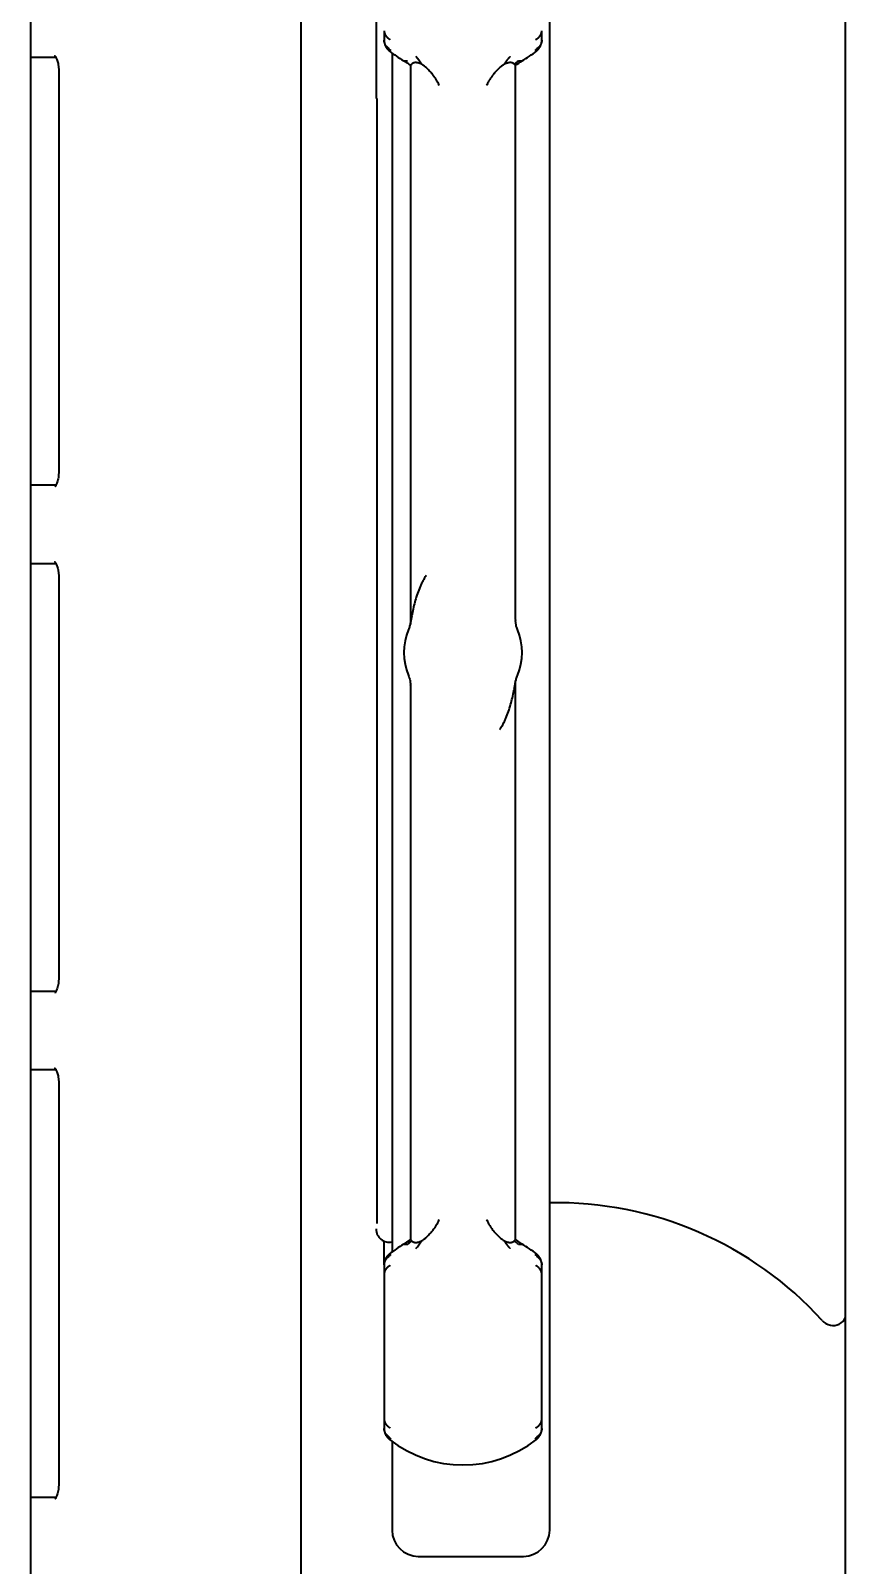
# Model space of a CAD drawing. Header units: inches. Extents: x 885 to 6823, y 710 to 5493.
# Drawn here: x 1033.6 to 1064.6, y 2449.9 to 2508.3 of the extents above; entities that cross this region are included whole.
import ezdxf

# ---------------------------------------------------------------- set-up
doc = ezdxf.new("R2010")
doc.units = ezdxf.units.IN
doc.layers.add('1', color=7, linetype='Continuous', true_color=0xffffff)

msp = doc.modelspace()

# ---------------------------------------------------------------- linework, layer by layer
at = {"layer": '1', "color": 7, "linetype": 'Continuous', "lineweight": 35}
for p, q in [((1064.639, 4020.256), (1064.639, 2355.056)), ((1064.639, 4020.256), (1064.639, 2355.056)), ((1033.639, 2380.856), (1033.639, 4018.856)), ((1053.389, 2451.256), (1053.389, 2601.836)), ((1046.78, 2561.025), (1046.78, 2505.706)), ((1043.935, 2401.256), (1043.935, 2539.256)), ((1047.335, 2507.559), (1047.292, 2507.505)), ((1047.389, 2507.429), (1047.389, 2461.832)), ((1052.886, 2507.505), (1052.843, 2507.559)), ((1034.567, 2507.256), (1033.638, 2507.256)), ((1034.708, 2506.756), (1034.708, 2491.506)), ((1047.839, 2507.133), (1047.975, 2507.137)), ((1047.841, 2507.132), (1047.839, 2507.133)), ((1047.936, 2507.072), (1047.918, 2507.084)), ((1048.089, 2506.951), (1048.089, 2485.706)), ((1052.089, 2485.881), (1052.089, 2506.951)), ((1052.203, 2507.137), (1052.339, 2507.133)), ((1046.829, 2462.921), (1046.829, 2505.706)), ((1033.638, 2491.006), (1034.605, 2491.006)), ((1034.567, 2488.006), (1033.638, 2488.006)), ((1034.708, 2487.506), (1034.708, 2472.256)), ((1052.162, 2485.504), (1052.164, 2485.501)), ((1048.015, 2483.757), (1048.014, 2483.76)), ((1052.089, 2462.31), (1052.089, 2483.555)), ((1048.089, 2483.38), (1048.089, 2462.31)), ((1033.638, 2471.756), (1034.605, 2471.756)), ((1034.567, 2468.756), (1033.638, 2468.756)), ((1034.708, 2468.256), (1034.708, 2453.006)), ((1047.089, 2461.346), (1047.089, 2462.243)), ((1047.292, 2461.756), (1047.335, 2461.702)), ((1052.843, 2461.702), (1052.886, 2461.756)), ((1047.089, 2460.981), (1047.089, 2455.48)), ((1053.089, 2455.48), (1053.089, 2460.981)), ((1047.335, 2454.759), (1047.292, 2454.705)), ((1047.389, 2454.631), (1047.389, 2451.256)), ((1052.886, 2454.705), (1052.843, 2454.759)), ((1033.638, 2452.506), (1034.605, 2452.506)), ((1048.389, 2450.256), (1052.389, 2450.256))]:
    msp.add_line(p, q, dxfattribs=at)
for centre, radius, start, end in [((1050.089, 2511.031), 4.5, 231.57758, 240.00162), ((1050.089, 2511.031), 4.5, 299.99836, 308.4325), ((1050.089, 2484.631), 2.25, 157.23256, 202.76743), ((1050.089, 2484.631), 2.25, 337.23259, 22.76742), ((1053.631, 2450.011), 13.695, 42.2995, 91.01214), ((1047.28, 2462.706), 0.5, 180.00158, 282.57328), ((1050.089, 2458.231), 4.5, 119.99838, 128.43273), ((1050.089, 2458.231), 4.5, 51.57764, 60.00161), ((1064.204, 2459.631), 0.6, 222.2995, 257.00854), ((1064.181, 2459.534), 0.5, 257.00854, 336.17754), ((1050.089, 2458.231), 4.5, 231.57672, 308.43242), ((1048.389, 2451.256), 1, 180, 270), ((1052.389, 2451.256), 1, 270, 0)]:
    msp.add_arc(centre, radius, start, end, dxfattribs=at)
for centre, major_axis, ratio, start_param, end_param in [((1052.576, 2507.899), (0.312, -0.391), 0.212309, 6.282867, 6.783617), ((1047.101, 2463.413), (1.342, 0.629), 0.999709, 4.796511, 5.011616), ((1047.601, 2461.363), (-0.312, 0.391), 0.212305, 6.28287, 6.78362), ((1052.576, 2455.099), (0.312, -0.391), 0.210529, 6.282796, 6.783545)]:
    msp.add_ellipse(centre, major_axis=major_axis, ratio=ratio, start_param=start_param, end_param=end_param, dxfattribs=at)
for points, knots in [([(1047.089, 2508.28), (1047.089, 2508.277), (1047.089, 2508.271), (1047.089, 2508.263), (1047.09, 2508.255), (1047.091, 2508.246), (1047.092, 2508.238), (1047.093, 2508.231), (1047.094, 2508.223), (1047.096, 2508.215), (1047.097, 2508.208), (1047.099, 2508.201), (1047.101, 2508.194), (1047.103, 2508.187), (1047.105, 2508.18), (1047.107, 2508.174), (1047.11, 2508.167), (1047.112, 2508.161), (1047.115, 2508.155), (1047.117, 2508.149), (1047.12, 2508.143), (1047.122, 2508.137), (1047.125, 2508.132), (1047.128, 2508.127), (1047.131, 2508.122), (1047.134, 2508.117), (1047.136, 2508.112), (1047.139, 2508.107), (1047.142, 2508.103), (1047.145, 2508.098), (1047.15, 2508.09), (1047.159, 2508.077), (1047.172, 2508.061), (1047.186, 2508.045), (1047.2, 2508.031), (1047.215, 2508.017), (1047.23, 2508.003), (1047.246, 2507.991), (1047.262, 2507.979), (1047.279, 2507.968), (1047.296, 2507.957), (1047.307, 2507.951), (1047.313, 2507.948)], [0, 0, 0, 0, 0.022146, 0.043937, 0.065372, 0.086451, 0.107171, 0.127534, 0.147537, 0.167181, 0.186465, 0.205389, 0.223953, 0.242157, 0.26, 0.277483, 0.294606, 0.31137, 0.327774, 0.343819, 0.359506, 0.374834, 0.389805, 0.404419, 0.418677, 0.43258, 0.446127, 0.459321, 0.472161, 0.484649, 0.496785, 0.546297, 0.595031, 0.642992, 0.690187, 0.736623, 0.782311, 0.827262, 0.871491, 0.915012, 0.957842, 1, 1, 1, 1]), ([(1047.289, 2507.586), (1047.286, 2507.588), (1047.28, 2507.592), (1047.271, 2507.598), (1047.262, 2507.605), (1047.253, 2507.611), (1047.245, 2507.618), (1047.236, 2507.625), (1047.228, 2507.632), (1047.22, 2507.64), (1047.212, 2507.648), (1047.204, 2507.656), (1047.196, 2507.664), (1047.188, 2507.672), (1047.181, 2507.681), (1047.174, 2507.69), (1047.167, 2507.699), (1047.16, 2507.708), (1047.153, 2507.717), (1047.147, 2507.727), (1047.141, 2507.737), (1047.135, 2507.747), (1047.13, 2507.757), (1047.125, 2507.768), (1047.119, 2507.78), (1047.114, 2507.792), (1047.109, 2507.806), (1047.104, 2507.82), (1047.1, 2507.835), (1047.096, 2507.851), (1047.093, 2507.868), (1047.091, 2507.885), (1047.089, 2507.904), (1047.089, 2507.916), (1047.089, 2507.922)], [0, 0, 0, 0, 0.024358, 0.048945, 0.073764, 0.098815, 0.124101, 0.149622, 0.17538, 0.201377, 0.227613, 0.25409, 0.280809, 0.30777, 0.334974, 0.362423, 0.390117, 0.418056, 0.446241, 0.474673, 0.503351, 0.530314, 0.559139, 0.58983, 0.622392, 0.656829, 0.693144, 0.731338, 0.771415, 0.813373, 0.857214, 0.902934, 0.950531, 1, 1, 1, 1]), ([(1047.089, 2507.922), (1047.089, 2507.919), (1047.089, 2507.912), (1047.089, 2507.901), (1047.09, 2507.89), (1047.091, 2507.88), (1047.092, 2507.87), (1047.093, 2507.861), (1047.094, 2507.851), (1047.095, 2507.842), (1047.097, 2507.833), (1047.098, 2507.824), (1047.1, 2507.816), (1047.102, 2507.808), (1047.103, 2507.8), (1047.105, 2507.792), (1047.107, 2507.785), (1047.109, 2507.778), (1047.111, 2507.771), (1047.113, 2507.764), (1047.115, 2507.758), (1047.117, 2507.751), (1047.119, 2507.746), (1047.122, 2507.74), (1047.124, 2507.734), (1047.126, 2507.729), (1047.128, 2507.724), (1047.129, 2507.72), (1047.131, 2507.715), (1047.133, 2507.711), (1047.135, 2507.707), (1047.137, 2507.703), (1047.138, 2507.7), (1047.14, 2507.696), (1047.145, 2507.686), (1047.153, 2507.67), (1047.166, 2507.647), (1047.18, 2507.626), (1047.194, 2507.605), (1047.209, 2507.586), (1047.225, 2507.568), (1047.241, 2507.551), (1047.257, 2507.535), (1047.273, 2507.52), (1047.285, 2507.511), (1047.291, 2507.506)], [0, 0, 0, 0, 0.022872, 0.045257, 0.067154, 0.088562, 0.109482, 0.129912, 0.149852, 0.169301, 0.18826, 0.206728, 0.224705, 0.242191, 0.259186, 0.275689, 0.291702, 0.307223, 0.322254, 0.336793, 0.350842, 0.364401, 0.37747, 0.390049, 0.402138, 0.413738, 0.424848, 0.43547, 0.445604, 0.45525, 0.464408, 0.473078, 0.481261, 0.488957, 0.496167, 0.551431, 0.605603, 0.658683, 0.710673, 0.761578, 0.8114, 0.860146, 0.907823, 0.954438, 1, 1, 1, 1]), ([(1052.865, 2507.948), (1052.868, 2507.949), (1052.874, 2507.953), (1052.883, 2507.958), (1052.893, 2507.964), (1052.902, 2507.97), (1052.911, 2507.976), (1052.92, 2507.982), (1052.929, 2507.989), (1052.938, 2507.996), (1052.946, 2508.003), (1052.955, 2508.01), (1052.963, 2508.017), (1052.971, 2508.025), (1052.979, 2508.033), (1052.987, 2508.041), (1052.995, 2508.049), (1053.002, 2508.057), (1053.01, 2508.066), (1053.017, 2508.075), (1053.023, 2508.084), (1053.03, 2508.093), (1053.036, 2508.103), (1053.042, 2508.112), (1053.047, 2508.122), (1053.053, 2508.133), (1053.059, 2508.145), (1053.064, 2508.157), (1053.069, 2508.17), (1053.074, 2508.184), (1053.078, 2508.198), (1053.082, 2508.213), (1053.085, 2508.229), (1053.087, 2508.245), (1053.088, 2508.262), (1053.089, 2508.274), (1053.089, 2508.28)], [0, 0, 0, 0, 0.023051, 0.046302, 0.069757, 0.093418, 0.117289, 0.141371, 0.165669, 0.190183, 0.214918, 0.239874, 0.265054, 0.290459, 0.316093, 0.341955, 0.368048, 0.394372, 0.420929, 0.44772, 0.474745, 0.502005, 0.527594, 0.554699, 0.583327, 0.613486, 0.645182, 0.678419, 0.713201, 0.749531, 0.787411, 0.826841, 0.86782, 0.910343, 0.954406, 1, 1, 1, 1]), ([(1052.887, 2507.506), (1052.89, 2507.509), (1052.897, 2507.514), (1052.906, 2507.522), (1052.915, 2507.53), (1052.924, 2507.539), (1052.933, 2507.547), (1052.942, 2507.557), (1052.951, 2507.566), (1052.96, 2507.576), (1052.968, 2507.586), (1052.977, 2507.597), (1052.985, 2507.607), (1052.993, 2507.619), (1053.001, 2507.63), (1053.008, 2507.642), (1053.016, 2507.654), (1053.023, 2507.667), (1053.03, 2507.68), (1053.035, 2507.691), (1053.039, 2507.7), (1053.043, 2507.707), (1053.047, 2507.716), (1053.051, 2507.726), (1053.055, 2507.738), (1053.06, 2507.75), (1053.064, 2507.764), (1053.069, 2507.779), (1053.073, 2507.796), (1053.077, 2507.813), (1053.081, 2507.833), (1053.084, 2507.853), (1053.087, 2507.875), (1053.088, 2507.898), (1053.089, 2507.914), (1053.089, 2507.922)], [0, 0, 0, 0, 0.02509, 0.050514, 0.076273, 0.102369, 0.128802, 0.155575, 0.182688, 0.210142, 0.237939, 0.266079, 0.294563, 0.323392, 0.352567, 0.382087, 0.411953, 0.442166, 0.472724, 0.503629, 0.518587, 0.536124, 0.556243, 0.578949, 0.604243, 0.63213, 0.662612, 0.695692, 0.731371, 0.769651, 0.810532, 0.854011, 0.900086, 0.948752, 1, 1, 1, 1]), ([(1053.089, 2507.922), (1053.089, 2507.919), (1053.089, 2507.913), (1053.088, 2507.904), (1053.088, 2507.894), (1053.087, 2507.885), (1053.086, 2507.877), (1053.084, 2507.868), (1053.083, 2507.86), (1053.081, 2507.851), (1053.08, 2507.843), (1053.078, 2507.835), (1053.076, 2507.828), (1053.073, 2507.82), (1053.071, 2507.813), (1053.069, 2507.806), (1053.066, 2507.799), (1053.064, 2507.793), (1053.061, 2507.786), (1053.059, 2507.78), (1053.056, 2507.774), (1053.053, 2507.768), (1053.05, 2507.762), (1053.048, 2507.757), (1053.045, 2507.752), (1053.042, 2507.747), (1053.039, 2507.742), (1053.034, 2507.732), (1053.025, 2507.718), (1053.013, 2507.7), (1052.999, 2507.683), (1052.985, 2507.667), (1052.97, 2507.652), (1052.955, 2507.637), (1052.939, 2507.623), (1052.923, 2507.61), (1052.906, 2507.598), (1052.894, 2507.59), (1052.889, 2507.586)], [0, 0, 0, 0, 0.024704, 0.048961, 0.072773, 0.096137, 0.119054, 0.141523, 0.163543, 0.185114, 0.206237, 0.226911, 0.247136, 0.266912, 0.286239, 0.305117, 0.323547, 0.341529, 0.359063, 0.37615, 0.39279, 0.408983, 0.42473, 0.440032, 0.454888, 0.4693, 0.483268, 0.496793, 0.550959, 0.604257, 0.65669, 0.708261, 0.758977, 0.808844, 0.85787, 0.906065, 0.953438, 1, 1, 1, 1]), ([(1034.562, 2507.325), (1034.561, 2507.326), (1034.563, 2507.324), (1034.588, 2507.293), (1034.639, 2507.19), (1034.685, 2507.03), (1034.705, 2506.875), (1034.708, 2506.781), (1034.708, 2506.756)], [0, 0, 0, 0, 0.05996, 0.268819, 0.476477, 0.688485, 0.917294, 1, 1, 1, 1]), ([(1048.088, 2506.953), (1048.078, 2506.961), (1048.069, 2506.969), (1048.049, 2506.986), (1048.04, 2506.994), (1048.01, 2507.018), (1047.99, 2507.034), (1047.928, 2507.079), (1047.885, 2507.107), (1047.841, 2507.133)], [0, 0, 0, 0, 0.125, 0.125, 0.25, 0.25, 0.5, 0.5, 1, 1, 1, 1]), ([(1048.133, 2507.004), (1048.12, 2506.987), (1048.109, 2506.974), (1048.099, 2506.963), (1048.097, 2506.961), (1048.094, 2506.958), (1048.093, 2506.956), (1048.091, 2506.954), (1048.09, 2506.953), (1048.089, 2506.952), (1048.089, 2506.952)], [0, 0, 0, 0, 0.5, 0.5, 0.625, 0.625, 0.75, 0.75, 0.875, 1, 1, 1, 1]), ([(1048.51, 2507.001), (1048.471, 2507.023), (1048.432, 2507.039), (1048.384, 2507.053), (1048.374, 2507.055), (1048.355, 2507.059), (1048.346, 2507.061), (1048.319, 2507.065), (1048.301, 2507.066), (1048.275, 2507.065), (1048.267, 2507.065), (1048.251, 2507.063), (1048.244, 2507.062), (1048.221, 2507.058), (1048.208, 2507.053), (1048.189, 2507.045), (1048.183, 2507.042), (1048.171, 2507.036), (1048.155, 2507.026), (1048.141, 2507.013), (1048.133, 2507.004)], [0, 0, 0, 0, 0.25, 0.25, 0.3125, 0.3125, 0.375, 0.375, 0.5, 0.5, 0.5625, 0.5625, 0.625, 0.625, 0.75, 0.75, 0.8125, 0.8125, 0.875, 1, 1, 1, 1]), ([(1052.044, 2507.004), (1052.028, 2507.022), (1052.008, 2507.037), (1051.977, 2507.051), (1051.97, 2507.053), (1051.956, 2507.057), (1051.949, 2507.059), (1051.927, 2507.064), (1051.911, 2507.065), (1051.886, 2507.066), (1051.877, 2507.066), (1051.859, 2507.065), (1051.85, 2507.064), (1051.823, 2507.06), (1051.804, 2507.056), (1051.775, 2507.048), (1051.765, 2507.045), (1051.746, 2507.038), (1051.736, 2507.034), (1051.706, 2507.022), (1051.687, 2507.012), (1051.667, 2507.001)], [0, 0, 0, 0, 0.25, 0.25, 0.3125, 0.3125, 0.375, 0.375, 0.5, 0.5, 0.5625, 0.5625, 0.625, 0.625, 0.75, 0.75, 0.8125, 0.8125, 0.875, 0.875, 1, 1, 1, 1]), ([(1052.089, 2506.952), (1052.088, 2506.952), (1052.084, 2506.957), (1052.072, 2506.97), (1052.067, 2506.976), (1052.057, 2506.988), (1052.051, 2506.996), (1052.044, 2507.004)], [0, 0, 0, 0, 0.5, 0.5, 0.75, 0.75, 1, 1, 1, 1]), ([(1034.708, 2491.506), (1034.707, 2491.43), (1034.697, 2491.288), (1034.651, 2491.104), (1034.596, 2490.981), (1034.565, 2490.94), (1034.561, 2490.935), (1034.561, 2490.935)], [0, 0, 0, 0, 0.239038, 0.484875, 0.690806, 0.916594, 1, 1, 1, 1]), ([(1034.562, 2488.075), (1034.561, 2488.076), (1034.563, 2488.074), (1034.588, 2488.043), (1034.639, 2487.94), (1034.685, 2487.78), (1034.705, 2487.625), (1034.708, 2487.531), (1034.708, 2487.506)], [0, 0, 0, 0, 0.05996, 0.268819, 0.476477, 0.688485, 0.917294, 1, 1, 1, 1]), ([(1048.689, 2487.564), (1048.682, 2487.554), (1048.676, 2487.544), (1048.663, 2487.524), (1048.656, 2487.514), (1048.637, 2487.485), (1048.625, 2487.464), (1048.589, 2487.403), (1048.566, 2487.362), (1048.523, 2487.279), (1048.503, 2487.236), (1048.464, 2487.151), (1048.446, 2487.108), (1048.394, 2486.979), (1048.363, 2486.893), (1048.306, 2486.72), (1048.281, 2486.633), (1048.233, 2486.459), (1048.212, 2486.372), (1048.172, 2486.198), (1048.154, 2486.111), (1048.134, 2486.004), (1048.13, 2485.982), (1048.122, 2485.939), (1048.118, 2485.918), (1048.11, 2485.875), (1048.106, 2485.854), (1048.098, 2485.81), (1048.095, 2485.789), (1048.086, 2485.745), (1048.082, 2485.723), (1048.072, 2485.679), (1048.066, 2485.656), (1048.054, 2485.612), (1048.047, 2485.59), (1048.032, 2485.545), (1048.023, 2485.523), (1048.014, 2485.501)], [0, 0, 0, 0, 0.015625, 0.015625, 0.03125, 0.03125, 0.0625, 0.0625, 0.125, 0.125, 0.1875, 0.1875, 0.25, 0.25, 0.375, 0.375, 0.5, 0.5, 0.625, 0.625, 0.75, 0.75, 0.78125, 0.78125, 0.8125, 0.8125, 0.84375, 0.84375, 0.875, 0.875, 0.90625, 0.90625, 0.9375, 0.9375, 0.96875, 0.96875, 1, 1, 1, 1]), ([(1052.163, 2485.504), (1052.162, 2485.505), (1052.152, 2485.531), (1052.12, 2485.622), (1052.09, 2485.747), (1052.093, 2485.846), (1052.096, 2485.881)], [0, 0, 0, 0, 0.009185, 0.228799, 0.731149, 1, 1, 1, 1]), ([(1048.015, 2483.757), (1048.016, 2483.756), (1048.027, 2483.729), (1048.063, 2483.624), (1048.092, 2483.499), (1048.086, 2483.401), (1048.083, 2483.38)], [0, 0, 0, 0, 0.009223, 0.241238, 0.837562, 1, 1, 1, 1]), ([(1051.489, 2481.697), (1051.495, 2481.707), (1051.502, 2481.717), (1051.515, 2481.737), (1051.521, 2481.747), (1051.54, 2481.777), (1051.553, 2481.797), (1051.589, 2481.858), (1051.611, 2481.899), (1051.654, 2481.982), (1051.675, 2482.025), (1051.713, 2482.11), (1051.731, 2482.153), (1051.784, 2482.282), (1051.815, 2482.368), (1051.871, 2482.541), (1051.897, 2482.628), (1051.944, 2482.802), (1051.966, 2482.889), (1052.005, 2483.063), (1052.023, 2483.15), (1052.044, 2483.257), (1052.048, 2483.279), (1052.056, 2483.322), (1052.06, 2483.343), (1052.068, 2483.386), (1052.071, 2483.408), (1052.079, 2483.451), (1052.083, 2483.472), (1052.091, 2483.516), (1052.096, 2483.538), (1052.106, 2483.582), (1052.111, 2483.605), (1052.124, 2483.649), (1052.131, 2483.671), (1052.146, 2483.716), (1052.154, 2483.738), (1052.164, 2483.76)], [0, 0, 0, 0, 0.015625, 0.015625, 0.03125, 0.03125, 0.0625, 0.0625, 0.125, 0.125, 0.1875, 0.1875, 0.25, 0.25, 0.375, 0.375, 0.5, 0.5, 0.625, 0.625, 0.75, 0.75, 0.78125, 0.78125, 0.8125, 0.8125, 0.84375, 0.84375, 0.875, 0.875, 0.90625, 0.90625, 0.9375, 0.9375, 0.96875, 0.96875, 1, 1, 1, 1]), ([(1034.708, 2472.256), (1034.707, 2472.18), (1034.697, 2472.038), (1034.651, 2471.854), (1034.596, 2471.731), (1034.565, 2471.69), (1034.561, 2471.685), (1034.561, 2471.685)], [0, 0, 0, 0, 0.239038, 0.484875, 0.690806, 0.916594, 1, 1, 1, 1]), ([(1034.562, 2468.825), (1034.561, 2468.826), (1034.563, 2468.824), (1034.588, 2468.793), (1034.639, 2468.69), (1034.685, 2468.53), (1034.705, 2468.375), (1034.708, 2468.281), (1034.708, 2468.256)], [0, 0, 0, 0, 0.05996, 0.268819, 0.476477, 0.688485, 0.917294, 1, 1, 1, 1]), ([(1047.839, 2462.128), (1047.839, 2462.128), (1047.839, 2462.128), (1047.839, 2462.128), (1047.839, 2462.128), (1047.84, 2462.128), (1047.845, 2462.128), (1047.854, 2462.128), (1047.865, 2462.128), (1047.882, 2462.128), (1047.904, 2462.127), (1047.934, 2462.126), (1047.96, 2462.125), (1047.974, 2462.125), (1047.975, 2462.125), (1047.975, 2462.125)], [0, 0, 0, 0, 0.000001, 0.000001, 0.000001, 0.125, 0.25, 0.375, 0.5, 0.625, 0.749999, 0.874999, 0.999999, 0.999999, 1, 1, 1, 1]), ([(1048.133, 2462.257), (1048.149, 2462.239), (1048.169, 2462.224), (1048.201, 2462.21), (1048.208, 2462.208), (1048.221, 2462.204), (1048.229, 2462.202), (1048.251, 2462.198), (1048.267, 2462.196), (1048.292, 2462.195), (1048.3, 2462.195), (1048.318, 2462.197), (1048.327, 2462.197), (1048.355, 2462.201), (1048.374, 2462.205), (1048.402, 2462.213), (1048.412, 2462.216), (1048.432, 2462.223), (1048.442, 2462.227), (1048.471, 2462.239), (1048.491, 2462.249), (1048.51, 2462.26)], [0, 0, 0, 0, 0.25, 0.25, 0.3125, 0.3125, 0.375, 0.375, 0.5, 0.5, 0.5625, 0.5625, 0.625, 0.625, 0.75, 0.75, 0.8125, 0.8125, 0.875, 0.875, 1, 1, 1, 1]), ([(1051.667, 2462.26), (1051.706, 2462.238), (1051.745, 2462.222), (1051.794, 2462.208), (1051.804, 2462.206), (1051.822, 2462.202), (1051.832, 2462.2), (1051.859, 2462.196), (1051.877, 2462.195), (1051.902, 2462.196), (1051.91, 2462.196), (1051.926, 2462.198), (1051.934, 2462.199), (1051.956, 2462.203), (1051.97, 2462.208), (1051.989, 2462.216), (1051.995, 2462.219), (1052.007, 2462.225), (1052.023, 2462.236), (1052.036, 2462.248), (1052.044, 2462.257)], [0, 0, 0, 0, 0.25, 0.25, 0.3125, 0.3125, 0.375, 0.375, 0.5, 0.5, 0.5625, 0.5625, 0.625, 0.625, 0.75, 0.75, 0.8125, 0.8125, 0.875, 1, 1, 1, 1]), ([(1052.044, 2462.258), (1052.05, 2462.265), (1052.06, 2462.277), (1052.072, 2462.291), (1052.079, 2462.3), (1052.084, 2462.305), (1052.087, 2462.308), (1052.088, 2462.309), (1052.089, 2462.309)], [0, 0, 0, 0, 0.166664, 0.333327, 0.499991, 0.666654, 0.833318, 1, 1, 1, 1]), ([(1052.203, 2462.125), (1052.215, 2462.125), (1052.237, 2462.126), (1052.263, 2462.127), (1052.285, 2462.127), (1052.301, 2462.128), (1052.315, 2462.128), (1052.325, 2462.128), (1052.332, 2462.128), (1052.337, 2462.128), (1052.339, 2462.128), (1052.339, 2462.128)], [0, 0, 0, 0, 0.111111, 0.222222, 0.333333, 0.444444, 0.555555, 0.666666, 0.777777, 0.888888, 1, 1, 1, 1]), ([(1052.339, 2462.128), (1052.338, 2462.128), (1052.338, 2462.128), (1052.337, 2462.129), (1052.337, 2462.129)], [0, 0, 0, 0, 0.799483, 1, 1, 1, 1]), ([(1047.291, 2461.755), (1047.287, 2461.752), (1047.281, 2461.747), (1047.272, 2461.739), (1047.263, 2461.731), (1047.254, 2461.723), (1047.244, 2461.714), (1047.236, 2461.705), (1047.227, 2461.695), (1047.218, 2461.685), (1047.209, 2461.675), (1047.201, 2461.665), (1047.193, 2461.654), (1047.185, 2461.642), (1047.177, 2461.631), (1047.169, 2461.619), (1047.162, 2461.607), (1047.155, 2461.594), (1047.148, 2461.581), (1047.142, 2461.57), (1047.138, 2461.561), (1047.135, 2461.554), (1047.131, 2461.545), (1047.127, 2461.535), (1047.122, 2461.523), (1047.118, 2461.511), (1047.113, 2461.497), (1047.109, 2461.482), (1047.104, 2461.465), (1047.1, 2461.448), (1047.097, 2461.428), (1047.093, 2461.408), (1047.091, 2461.386), (1047.089, 2461.363), (1047.089, 2461.347), (1047.089, 2461.339)], [0, 0, 0, 0, 0.025091, 0.050515, 0.076274, 0.10237, 0.128804, 0.155576, 0.182689, 0.210144, 0.237941, 0.266081, 0.294566, 0.323395, 0.352569, 0.38209, 0.411956, 0.442168, 0.472727, 0.503632, 0.518597, 0.53614, 0.556264, 0.578973, 0.60427, 0.632159, 0.662642, 0.695721, 0.7314, 0.769678, 0.810555, 0.85403, 0.9001, 0.948759, 1, 1, 1, 1]), ([(1047.089, 2461.339), (1047.089, 2461.342), (1047.089, 2461.348), (1047.089, 2461.357), (1047.09, 2461.367), (1047.091, 2461.376), (1047.092, 2461.384), (1047.093, 2461.393), (1047.095, 2461.402), (1047.096, 2461.41), (1047.098, 2461.418), (1047.1, 2461.426), (1047.102, 2461.433), (1047.104, 2461.441), (1047.106, 2461.448), (1047.109, 2461.455), (1047.111, 2461.462), (1047.114, 2461.468), (1047.116, 2461.475), (1047.119, 2461.481), (1047.122, 2461.487), (1047.124, 2461.493), (1047.127, 2461.499), (1047.13, 2461.504), (1047.133, 2461.509), (1047.136, 2461.514), (1047.138, 2461.519), (1047.144, 2461.529), (1047.153, 2461.543), (1047.165, 2461.561), (1047.178, 2461.578), (1047.193, 2461.594), (1047.207, 2461.61), (1047.223, 2461.624), (1047.239, 2461.638), (1047.255, 2461.651), (1047.272, 2461.663), (1047.283, 2461.671), (1047.289, 2461.675)], [0, 0, 0, 0, 0.024704, 0.048963, 0.072775, 0.09614, 0.119058, 0.141527, 0.163547, 0.185119, 0.206242, 0.226916, 0.247141, 0.266917, 0.286244, 0.305122, 0.323552, 0.341533, 0.359067, 0.376153, 0.392792, 0.408985, 0.424731, 0.440032, 0.454887, 0.469298, 0.483266, 0.496789, 0.550956, 0.604254, 0.656687, 0.708259, 0.758975, 0.808843, 0.857869, 0.906064, 0.953438, 1, 1, 1, 1]), ([(1047.313, 2461.313), (1047.31, 2461.312), (1047.304, 2461.308), (1047.294, 2461.303), (1047.285, 2461.297), (1047.276, 2461.291), (1047.266, 2461.285), (1047.257, 2461.279), (1047.249, 2461.272), (1047.24, 2461.265), (1047.231, 2461.258), (1047.223, 2461.251), (1047.214, 2461.244), (1047.206, 2461.236), (1047.198, 2461.228), (1047.19, 2461.22), (1047.182, 2461.212), (1047.175, 2461.203), (1047.168, 2461.195), (1047.161, 2461.186), (1047.154, 2461.177), (1047.148, 2461.167), (1047.142, 2461.158), (1047.136, 2461.149), (1047.13, 2461.138), (1047.124, 2461.127), (1047.119, 2461.116), (1047.113, 2461.104), (1047.108, 2461.091), (1047.104, 2461.077), (1047.1, 2461.063), (1047.096, 2461.048), (1047.093, 2461.032), (1047.091, 2461.016), (1047.089, 2460.999), (1047.089, 2460.987), (1047.089, 2460.981)], [0, 0, 0, 0, 0.023097, 0.046394, 0.069896, 0.093606, 0.117525, 0.141657, 0.166005, 0.190571, 0.215358, 0.240367, 0.265601, 0.291061, 0.31675, 0.342669, 0.36882, 0.395202, 0.421819, 0.44867, 0.475756, 0.503078, 0.528611, 0.555658, 0.584225, 0.614319, 0.645946, 0.679112, 0.713819, 0.750071, 0.78787, 0.827215, 0.868105, 0.910537, 0.954504, 1, 1, 1, 1]), ([(1053.089, 2460.981), (1053.089, 2460.984), (1053.089, 2460.99), (1053.088, 2460.998), (1053.088, 2461.007), (1053.087, 2461.015), (1053.086, 2461.023), (1053.085, 2461.031), (1053.084, 2461.038), (1053.082, 2461.046), (1053.08, 2461.053), (1053.079, 2461.06), (1053.077, 2461.067), (1053.075, 2461.074), (1053.072, 2461.081), (1053.07, 2461.088), (1053.068, 2461.094), (1053.065, 2461.1), (1053.063, 2461.106), (1053.06, 2461.112), (1053.058, 2461.118), (1053.055, 2461.124), (1053.052, 2461.129), (1053.05, 2461.135), (1053.047, 2461.14), (1053.044, 2461.145), (1053.041, 2461.15), (1053.038, 2461.154), (1053.036, 2461.159), (1053.033, 2461.163), (1053.027, 2461.172), (1053.018, 2461.184), (1053.005, 2461.2), (1052.992, 2461.216), (1052.978, 2461.23), (1052.963, 2461.244), (1052.947, 2461.258), (1052.932, 2461.27), (1052.915, 2461.282), (1052.899, 2461.293), (1052.882, 2461.304), (1052.87, 2461.31), (1052.865, 2461.313)], [0, 0, 0, 0, 0.022174, 0.043992, 0.065454, 0.086559, 0.107306, 0.127694, 0.147722, 0.167391, 0.186699, 0.205647, 0.224234, 0.24246, 0.260326, 0.277831, 0.294976, 0.31176, 0.328185, 0.34425, 0.359956, 0.375304, 0.390294, 0.404926, 0.419202, 0.433122, 0.446686, 0.459896, 0.472753, 0.485256, 0.497408, 0.546852, 0.59552, 0.643418, 0.690552, 0.736929, 0.782561, 0.827458, 0.871635, 0.915106, 0.957888, 1, 1, 1, 1]), ([(1053.089, 2461.339), (1053.089, 2461.342), (1053.089, 2461.349), (1053.088, 2461.36), (1053.088, 2461.371), (1053.087, 2461.381), (1053.086, 2461.391), (1053.085, 2461.4), (1053.084, 2461.41), (1053.082, 2461.419), (1053.081, 2461.428), (1053.079, 2461.437), (1053.078, 2461.445), (1053.076, 2461.453), (1053.074, 2461.461), (1053.072, 2461.469), (1053.07, 2461.476), (1053.068, 2461.484), (1053.066, 2461.49), (1053.064, 2461.497), (1053.062, 2461.503), (1053.06, 2461.51), (1053.058, 2461.516), (1053.056, 2461.521), (1053.054, 2461.527), (1053.052, 2461.532), (1053.05, 2461.537), (1053.048, 2461.541), (1053.046, 2461.546), (1053.044, 2461.55), (1053.043, 2461.554), (1053.041, 2461.558), (1053.039, 2461.562), (1053.038, 2461.565), (1053.033, 2461.575), (1053.025, 2461.592), (1053.012, 2461.614), (1052.998, 2461.635), (1052.984, 2461.656), (1052.969, 2461.675), (1052.953, 2461.693), (1052.937, 2461.71), (1052.921, 2461.726), (1052.904, 2461.741), (1052.893, 2461.75), (1052.887, 2461.755)], [0, 0, 0, 0, 0.022864, 0.045242, 0.067133, 0.088535, 0.109449, 0.129874, 0.149809, 0.169254, 0.188209, 0.206674, 0.224648, 0.242132, 0.259125, 0.275627, 0.291638, 0.307159, 0.322189, 0.336729, 0.350779, 0.364339, 0.37741, 0.389991, 0.402083, 0.413686, 0.4248, 0.435426, 0.445564, 0.455215, 0.464378, 0.473054, 0.481244, 0.488947, 0.496164, 0.551428, 0.605599, 0.65868, 0.71067, 0.761575, 0.811398, 0.860144, 0.907821, 0.954437, 1, 1, 1, 1]), ([(1052.889, 2461.675), (1052.892, 2461.673), (1052.898, 2461.669), (1052.907, 2461.663), (1052.916, 2461.656), (1052.924, 2461.65), (1052.933, 2461.643), (1052.941, 2461.636), (1052.95, 2461.629), (1052.958, 2461.621), (1052.966, 2461.613), (1052.974, 2461.606), (1052.982, 2461.597), (1052.989, 2461.589), (1052.997, 2461.58), (1053.004, 2461.571), (1053.011, 2461.562), (1053.018, 2461.553), (1053.024, 2461.544), (1053.031, 2461.534), (1053.037, 2461.524), (1053.042, 2461.514), (1053.048, 2461.504), (1053.053, 2461.493), (1053.058, 2461.481), (1053.064, 2461.469), (1053.069, 2461.455), (1053.073, 2461.441), (1053.078, 2461.426), (1053.081, 2461.41), (1053.084, 2461.393), (1053.087, 2461.376), (1053.088, 2461.357), (1053.089, 2461.345), (1053.089, 2461.339)], [0, 0, 0, 0, 0.024357, 0.048944, 0.073762, 0.098813, 0.124098, 0.149619, 0.175376, 0.201373, 0.227608, 0.254085, 0.280803, 0.307763, 0.334968, 0.362416, 0.39011, 0.418048, 0.446233, 0.474664, 0.503342, 0.530297, 0.559114, 0.5898, 0.622358, 0.656793, 0.693106, 0.731302, 0.77138, 0.813343, 0.857189, 0.902916, 0.950521, 1, 1, 1, 1]), ([(1047.089, 2455.48), (1047.089, 2455.477), (1047.089, 2455.471), (1047.089, 2455.463), (1047.09, 2455.455), (1047.091, 2455.446), (1047.092, 2455.438), (1047.093, 2455.431), (1047.094, 2455.423), (1047.096, 2455.415), (1047.097, 2455.408), (1047.099, 2455.401), (1047.101, 2455.394), (1047.103, 2455.387), (1047.105, 2455.38), (1047.107, 2455.374), (1047.11, 2455.367), (1047.112, 2455.361), (1047.115, 2455.355), (1047.117, 2455.349), (1047.12, 2455.343), (1047.122, 2455.337), (1047.125, 2455.332), (1047.128, 2455.327), (1047.131, 2455.322), (1047.134, 2455.317), (1047.136, 2455.312), (1047.139, 2455.307), (1047.142, 2455.303), (1047.145, 2455.298), (1047.15, 2455.29), (1047.159, 2455.277), (1047.172, 2455.261), (1047.186, 2455.245), (1047.2, 2455.231), (1047.215, 2455.217), (1047.23, 2455.203), (1047.246, 2455.191), (1047.262, 2455.179), (1047.279, 2455.168), (1047.296, 2455.157), (1047.307, 2455.151), (1047.313, 2455.148)], [0, 0, 0, 0, 0.022145, 0.043935, 0.06537, 0.086447, 0.107168, 0.127529, 0.147532, 0.167176, 0.186459, 0.205383, 0.223947, 0.24215, 0.259994, 0.277477, 0.2946, 0.311363, 0.327768, 0.343813, 0.3595, 0.374829, 0.3898, 0.404415, 0.418673, 0.432576, 0.446124, 0.459319, 0.47216, 0.484648, 0.496786, 0.546298, 0.595032, 0.642994, 0.690188, 0.736624, 0.782312, 0.827264, 0.871492, 0.915013, 0.957843, 1, 1, 1, 1]), ([(1052.865, 2455.148), (1052.868, 2455.149), (1052.874, 2455.153), (1052.883, 2455.158), (1052.893, 2455.164), (1052.902, 2455.17), (1052.911, 2455.176), (1052.92, 2455.182), (1052.929, 2455.189), (1052.938, 2455.196), (1052.946, 2455.203), (1052.955, 2455.21), (1052.963, 2455.217), (1052.971, 2455.225), (1052.979, 2455.233), (1052.987, 2455.241), (1052.995, 2455.249), (1053.002, 2455.257), (1053.01, 2455.266), (1053.017, 2455.275), (1053.023, 2455.284), (1053.03, 2455.293), (1053.036, 2455.303), (1053.042, 2455.312), (1053.047, 2455.322), (1053.053, 2455.333), (1053.059, 2455.345), (1053.064, 2455.357), (1053.069, 2455.37), (1053.074, 2455.384), (1053.078, 2455.398), (1053.082, 2455.413), (1053.085, 2455.429), (1053.087, 2455.445), (1053.088, 2455.462), (1053.089, 2455.474), (1053.089, 2455.48)], [0, 0, 0, 0, 0.023052, 0.046304, 0.069759, 0.093421, 0.117291, 0.141374, 0.165672, 0.190187, 0.214921, 0.239878, 0.265057, 0.290463, 0.316096, 0.341958, 0.368051, 0.394375, 0.420932, 0.447722, 0.474747, 0.502006, 0.527591, 0.554693, 0.58332, 0.613477, 0.645171, 0.678407, 0.713189, 0.74952, 0.787401, 0.826832, 0.867812, 0.910338, 0.954403, 1, 1, 1, 1]), ([(1047.289, 2454.786), (1047.286, 2454.788), (1047.28, 2454.792), (1047.271, 2454.798), (1047.262, 2454.805), (1047.253, 2454.811), (1047.245, 2454.818), (1047.236, 2454.825), (1047.228, 2454.832), (1047.22, 2454.84), (1047.212, 2454.848), (1047.204, 2454.856), (1047.196, 2454.864), (1047.188, 2454.872), (1047.181, 2454.881), (1047.174, 2454.89), (1047.167, 2454.899), (1047.16, 2454.908), (1047.153, 2454.917), (1047.147, 2454.927), (1047.141, 2454.937), (1047.135, 2454.947), (1047.13, 2454.957), (1047.125, 2454.968), (1047.119, 2454.98), (1047.114, 2454.992), (1047.109, 2455.006), (1047.104, 2455.02), (1047.1, 2455.035), (1047.096, 2455.051), (1047.093, 2455.068), (1047.091, 2455.085), (1047.089, 2455.104), (1047.089, 2455.116), (1047.089, 2455.122)], [0, 0, 0, 0, 0.024355, 0.04894, 0.073756, 0.098805, 0.124087, 0.149606, 0.175361, 0.201354, 0.227587, 0.254061, 0.280776, 0.307733, 0.334934, 0.362379, 0.390069, 0.418004, 0.446185, 0.474612, 0.503286, 0.530249, 0.559075, 0.589768, 0.622333, 0.656773, 0.693092, 0.731292, 0.771374, 0.813339, 0.857187, 0.902916, 0.950522, 1, 1, 1, 1]), ([(1047.089, 2455.122), (1047.089, 2455.119), (1047.089, 2455.112), (1047.089, 2455.101), (1047.09, 2455.09), (1047.091, 2455.08), (1047.092, 2455.07), (1047.093, 2455.061), (1047.094, 2455.051), (1047.095, 2455.042), (1047.097, 2455.033), (1047.098, 2455.024), (1047.1, 2455.016), (1047.102, 2455.008), (1047.103, 2455), (1047.105, 2454.992), (1047.107, 2454.985), (1047.109, 2454.978), (1047.111, 2454.971), (1047.113, 2454.964), (1047.115, 2454.958), (1047.117, 2454.951), (1047.119, 2454.946), (1047.122, 2454.94), (1047.124, 2454.934), (1047.126, 2454.929), (1047.128, 2454.924), (1047.129, 2454.92), (1047.131, 2454.915), (1047.133, 2454.911), (1047.135, 2454.907), (1047.137, 2454.903), (1047.138, 2454.9), (1047.14, 2454.896), (1047.145, 2454.886), (1047.153, 2454.87), (1047.166, 2454.847), (1047.18, 2454.826), (1047.194, 2454.805), (1047.209, 2454.786), (1047.225, 2454.768), (1047.241, 2454.751), (1047.257, 2454.735), (1047.273, 2454.72), (1047.285, 2454.711), (1047.291, 2454.706)], [0, 0, 0, 0, 0.022869, 0.045252, 0.067147, 0.088554, 0.109471, 0.1299, 0.149838, 0.169286, 0.188244, 0.206711, 0.224687, 0.242172, 0.259166, 0.275669, 0.291681, 0.307203, 0.322233, 0.336773, 0.350822, 0.364382, 0.377451, 0.39003, 0.40212, 0.413721, 0.424833, 0.435457, 0.445592, 0.455239, 0.464399, 0.473071, 0.481256, 0.488955, 0.496167, 0.551431, 0.605603, 0.658683, 0.710673, 0.761578, 0.8114, 0.860146, 0.907823, 0.954438, 1, 1, 1, 1]), ([(1052.887, 2454.706), (1052.89, 2454.709), (1052.897, 2454.714), (1052.906, 2454.722), (1052.915, 2454.73), (1052.924, 2454.739), (1052.933, 2454.747), (1052.942, 2454.757), (1052.951, 2454.766), (1052.96, 2454.776), (1052.968, 2454.786), (1052.977, 2454.797), (1052.985, 2454.808), (1052.993, 2454.819), (1053.001, 2454.83), (1053.008, 2454.842), (1053.016, 2454.854), (1053.023, 2454.867), (1053.03, 2454.88), (1053.035, 2454.891), (1053.04, 2454.9), (1053.044, 2454.909), (1053.048, 2454.918), (1053.052, 2454.929), (1053.056, 2454.94), (1053.061, 2454.953), (1053.065, 2454.967), (1053.07, 2454.982), (1053.074, 2454.998), (1053.078, 2455.016), (1053.081, 2455.035), (1053.084, 2455.055), (1053.087, 2455.077), (1053.088, 2455.099), (1053.089, 2455.115), (1053.089, 2455.122)], [0, 0, 0, 0, 0.025171, 0.050666, 0.076486, 0.102633, 0.129109, 0.155914, 0.18305, 0.210518, 0.238318, 0.266453, 0.294923, 0.323728, 0.352869, 0.382347, 0.412161, 0.442313, 0.472802, 0.503628, 0.520185, 0.539093, 0.560356, 0.583976, 0.609957, 0.638303, 0.669015, 0.702096, 0.737547, 0.77537, 0.815564, 0.858128, 0.903059, 0.950352, 1, 1, 1, 1]), ([(1053.089, 2455.122), (1053.089, 2455.119), (1053.089, 2455.113), (1053.088, 2455.103), (1053.088, 2455.094), (1053.087, 2455.085), (1053.086, 2455.076), (1053.084, 2455.067), (1053.083, 2455.059), (1053.081, 2455.051), (1053.079, 2455.043), (1053.077, 2455.035), (1053.075, 2455.027), (1053.073, 2455.02), (1053.071, 2455.012), (1053.069, 2455.005), (1053.066, 2454.999), (1053.064, 2454.992), (1053.061, 2454.986), (1053.058, 2454.979), (1053.056, 2454.973), (1053.053, 2454.968), (1053.05, 2454.962), (1053.048, 2454.957), (1053.045, 2454.951), (1053.042, 2454.946), (1053.039, 2454.942), (1053.034, 2454.932), (1053.025, 2454.918), (1053.012, 2454.9), (1052.999, 2454.883), (1052.985, 2454.867), (1052.97, 2454.851), (1052.955, 2454.837), (1052.939, 2454.823), (1052.923, 2454.81), (1052.906, 2454.797), (1052.894, 2454.79), (1052.889, 2454.786)], [0, 0, 0, 0, 0.024974, 0.049481, 0.073519, 0.097088, 0.120187, 0.142817, 0.164975, 0.186663, 0.20788, 0.228626, 0.248901, 0.268705, 0.288038, 0.3069, 0.325291, 0.343212, 0.360664, 0.377645, 0.394158, 0.410202, 0.425778, 0.440886, 0.455527, 0.469702, 0.48341, 0.496654, 0.550925, 0.604309, 0.656807, 0.708425, 0.759166, 0.809038, 0.858048, 0.906205, 0.953519, 1, 1, 1, 1]), ([(1034.708, 2453.006), (1034.707, 2452.93), (1034.697, 2452.788), (1034.651, 2452.604), (1034.596, 2452.481), (1034.565, 2452.44), (1034.561, 2452.435), (1034.561, 2452.435)], [0, 0, 0, 0, 0.239038, 0.484875, 0.690806, 0.916594, 1, 1, 1, 1])]:
    msp.add_open_spline(points, degree=3, knots=knots, dxfattribs=at)
for points in [[(1047.089, 2508.28), (1047.089, 2508.159), (1047.089, 2508.04), (1047.089, 2507.922)], [(1053.089, 2507.922), (1053.089, 2508.04), (1053.089, 2508.159), (1053.089, 2508.28)], [(1048.51, 2507.001), (1048.447, 2507.111), (1048.374, 2507.21), (1048.294, 2507.294)], [(1048.689, 2506.875), (1048.676, 2506.888), (1048.648, 2506.911), (1048.604, 2506.944), (1048.558, 2506.974), (1048.526, 2506.993), (1048.51, 2507.001)], [(1049.189, 2506.2), (1049.179, 2506.224), (1049.156, 2506.274), (1049.113, 2506.356), (1049.06, 2506.444), (1048.994, 2506.541), (1048.911, 2506.646), (1048.812, 2506.756), (1048.732, 2506.835), (1048.689, 2506.875)], [(1051.489, 2506.875), (1051.445, 2506.835), (1051.366, 2506.756), (1051.267, 2506.646), (1051.184, 2506.541), (1051.117, 2506.444), (1051.064, 2506.356), (1051.022, 2506.275), (1050.999, 2506.224), (1050.989, 2506.2)], [(1051.667, 2507.001), (1051.651, 2506.993), (1051.62, 2506.974), (1051.574, 2506.944), (1051.53, 2506.911), (1051.502, 2506.887), (1051.489, 2506.875)], [(1052.044, 2507.004), (1052.095, 2507.051), (1052.148, 2507.096), (1052.203, 2507.137)], [(1052.089, 2506.952), (1052.166, 2507.021), (1052.25, 2507.082), (1052.339, 2507.133)], [(1048.689, 2462.386), (1048.732, 2462.426), (1048.812, 2462.505), (1048.911, 2462.616), (1048.994, 2462.72), (1049.06, 2462.817), (1049.113, 2462.905), (1049.156, 2462.987), (1049.179, 2463.037), (1049.189, 2463.061)], [(1050.989, 2463.061), (1050.999, 2463.037), (1051.022, 2462.987), (1051.064, 2462.905), (1051.117, 2462.817), (1051.184, 2462.72), (1051.266, 2462.616), (1051.366, 2462.505), (1051.445, 2462.426), (1051.489, 2462.386)], [(1047.839, 2462.128), (1047.928, 2462.179), (1048.012, 2462.24), (1048.089, 2462.309)], [(1048.089, 2462.309), (1048.089, 2462.309), (1048.09, 2462.308), (1048.093, 2462.305), (1048.098, 2462.3), (1048.106, 2462.29), (1048.117, 2462.277), (1048.128, 2462.265), (1048.133, 2462.258)], [(1048.294, 2461.967), (1048.374, 2462.051), (1048.447, 2462.15), (1048.51, 2462.26)], [(1048.51, 2462.26), (1048.526, 2462.268), (1048.558, 2462.287), (1048.604, 2462.317), (1048.648, 2462.35), (1048.676, 2462.374), (1048.689, 2462.386)], [(1051.489, 2462.386), (1051.502, 2462.374), (1051.53, 2462.35), (1051.574, 2462.317), (1051.62, 2462.287), (1051.651, 2462.268), (1051.667, 2462.26)], [(1052.203, 2462.124), (1052.148, 2462.165), (1052.095, 2462.21), (1052.044, 2462.257)], [(1047.089, 2461.339), (1047.089, 2461.221), (1047.089, 2461.102), (1047.089, 2460.981)], [(1053.089, 2460.981), (1053.089, 2461.102), (1053.089, 2461.221), (1053.089, 2461.339)], [(1047.089, 2455.48), (1047.089, 2455.359), (1047.089, 2455.24), (1047.089, 2455.122)], [(1053.089, 2455.122), (1053.089, 2455.24), (1053.089, 2455.359), (1053.089, 2455.48)]]:
    msp.add_open_spline(points, degree=3, dxfattribs=at)
for points, weights in [([(1051.667, 2507.001), (1051.731, 2507.112), (1051.804, 2507.21), (1051.884, 2507.294)], [1.00780933292, 1.0160350794, 1.03075909906, 1.05198139191]), ([(1047.975, 2462.125), (1048.03, 2462.165), (1048.083, 2462.21), (1048.133, 2462.258)], [1.00266264298, 1.00023799031, 0.999469288309, 1.00035653698]), ([(1051.884, 2461.967), (1051.804, 2462.051), (1051.731, 2462.149), (1051.667, 2462.26)], [1.0519813924, 1.03075909864, 1.01603507857, 1.00780933218]), ([(1052.339, 2462.128), (1052.249, 2462.179), (1052.166, 2462.24), (1052.089, 2462.309)], [1.00266270954, 0.999112430153, 0.999112430153, 1.00266270954])]:
    msp.add_rational_spline(points, weights, degree=3, dxfattribs=at)

doc.saveas('drawing.dxf')
